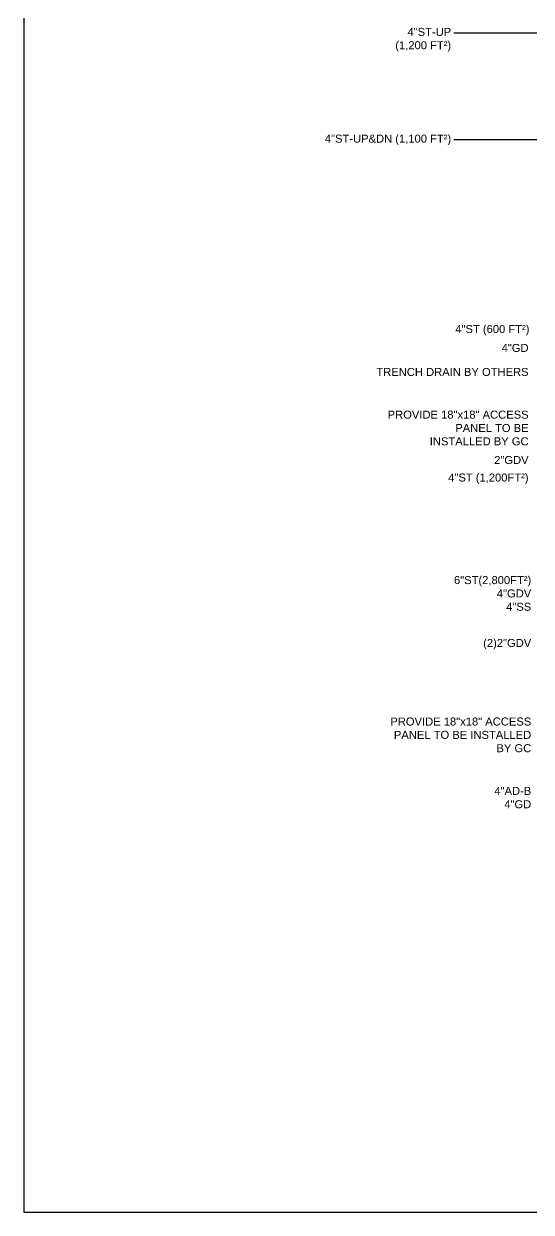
# Model space of a CAD drawing. Extents: x -3956 to 957, y -346 to 1886.
# Drawn here: x -3956 to -3385, y -346 to 990 of the extents above; entities that cross this region are included whole.
import ezdxf

# ---------------------------------------------------------------- set-up
doc = ezdxf.new("R2010")
doc.units = 0
doc.header["$LTSCALE"] = 36
doc.header["$MEASUREMENT"] = 0
doc.layers.add('G-ANNO-TEXT', color=70, linetype='Continuous')
doc.styles.add('Arial', font='arial.ttf')

msp = doc.modelspace()

# ---------------------------------------------------------------- linework, layer by layer
at = {"layer": 'DEFPOINTS'}
for p, q in [((-3955.5, 1886.1), (-3955.5, -345.9)), ((-3955.5, -345.9), (-919.5, -345.9))]:
    msp.add_line(p, q, dxfattribs=at)
at = {"layer": 'G-ANNO-TEXT'}
for points in [[(-3160.5, 964.2), (-3176, 979.7), (-3472, 979.7)], [(-2996.2, 830.1), (-3044, 859.7), (-3472, 859.7)]]:
    msp.add_lwpolyline(points, dxfattribs=at)

# ---------------------------------------------------------------- texts
at = {"layer": 'G-ANNO-TEXT', "char_height": 9, "attachment_point": 3, "style": 'Arial'}
for s, insert in [('4"ST-UP\\P(1,200 FT²)', (-3475, 985.6)), ('4"ST-UP&DN (1,100 FT²)', (-3475, 865.6)), ('4"ST (600 FT²)', (-3387, 651.6)), ('4"GD', (-3388, 630.3)), ('TRENCH DRAIN BY OTHERS', (-3388, 603.3)), ('PROVIDE 18"x18" ACCESS \\PPANEL TO BE \\PINSTALLED BY GC', (-3388, 555.3)), ('2"GDV', (-3388, 504.3)), ('4"ST (1,200FT²)', (-3388, 484.6)), ('6"ST(2,800FT²)\\P4"GDV\\P4"SS', (-3385, 369.3)), ('(2)2"GDV', (-3385, 298.6)), ('PROVIDE 18"x18" ACCESS \\PPANEL TO BE INSTALLED \\PBY GC', (-3385, 210.3)), ('4"AD-B\\P4"GD', (-3385, 132.3))]:
    msp.add_mtext(s, dxfattribs=dict(at, insert=insert))

doc.saveas('drawing.dxf')
